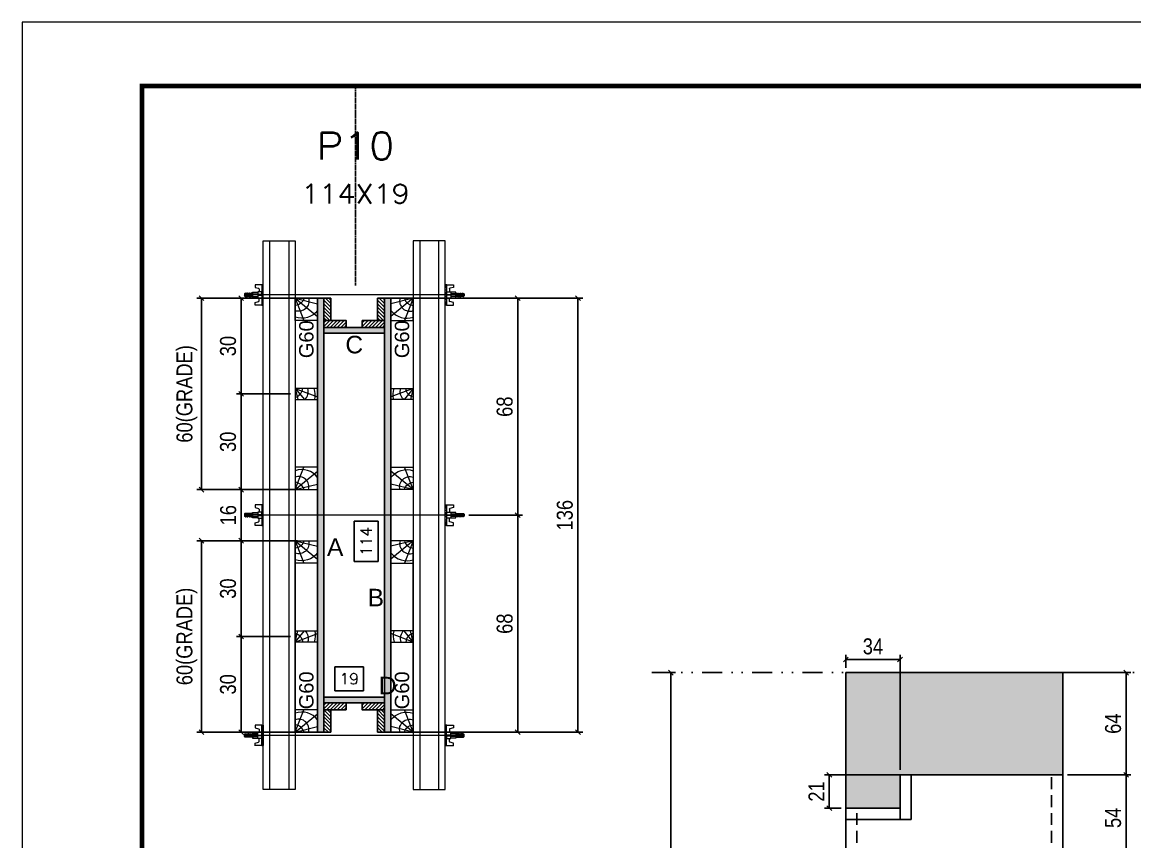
# Model space of a CAD drawing. Header units: millimetres. Extents: x 787 to 8287, y -592 to 17063.
# Drawn here: x 4609 to 5306, y 9133 to 9647 of the extents above; entities that cross this region are included whole.
import ezdxf
from ezdxf.enums import TextEntityAlignment as Align

# ---------------------------------------------------------------- set-up
doc = ezdxf.new("R2010")
doc.units = ezdxf.units.MM
for name, pattern in [('DASHED', [0.75, 0.5, -0.25]), ('DIVIDE2', [0.625, 0.25, -0.125, 0, -0.125, 0, -0.125]), ('HIDDEN', [0.375, 0.25, -0.125])]:
    doc.linetypes.add(name, pattern=pattern)
for name, color, linetype in [('CHAPA', 1, 'Continuous'), ('COTA', 241, 'Continuous'), ('Cota Seção (2x)', 241, 'Continuous'), ('Nível', 160, 'Continuous'), ('Painéis', 200, 'Continuous'), ('SARR_2.2x7', 40, 'Continuous'), ('SARRAFO', 251, 'Continuous'), ('Sarrafo de Pressão', 42, 'HIDDEN'), ('Texto de Titulo', 7, 'Continuous'), ('Texto Qtd Sarr', 242, 'Continuous'), ('TEXTO_GERAL', 7, 'Continuous')]:
    doc.layers.add(name, color=color, linetype=linetype)
for name, color, linetype, lineweight in [('Folhas', 255, 'Continuous', 9), ('Hachura', 251, 'Continuous', 9), ('Madeira', 126, 'Continuous', 18), ('Perfil Metálico', 224, 'Continuous', 18), ('SARRAFO DE PRESSAO', 251, 'DASHED', 9), ('Texto Seção', 7, 'Continuous', 15)]:
    doc.layers.add(name, color=color, linetype=linetype, lineweight=lineweight)
doc.styles.add('ARIAL', font='arial.ttf')
doc.styles.add('COTA TECNICA', font='techl___.ttf', dxfattribs={"height": 10})
doc.styles.add('COTA TECNICA 2X', font='techl___.ttf', dxfattribs={"height": 10})
doc.styles.add('COTA TECNICA-50', font='techl___.ttf', dxfattribs={"height": 10})
doc.styles.add('ROMANS', font='romans.shx')
doc.styles.add('SANSSERIF', font='sas_____.pfb')
doc.dimstyles.new('COTA PAINEL-50', dxfattribs={"dimtxt": 10, "dimasz": 3, "dimexe": 3, "dimexo": 3, "dimgap": 3, "dimtad": 1, "dimdec": 1, "dimzin": 12, "dimdsep": 46, "dimtxsty": 'COTA TECNICA-50', "dimblk1": 'OBLIQUE', "dimblk2": 'OBLIQUE', "dimsah": 1, "dimcen": 0.9, "dimclrd": 4, "dimclre": 4, "dimclrt": 240, "dimadec": 1, "dimazin": 3, "dimtfac": 1, "dimtdec": 1, "dimtmove": 0, "dimatfit": 3, "dimfxl": 0, "dimtolj": 1, "dimtzin": 12, "dimarcsym": 0})
doc.dimstyles.new('PAINEL', dxfattribs={"dimtxt": 10, "dimasz": 3, "dimexe": 3, "dimexo": 3, "dimgap": 3, "dimtad": 1, "dimdec": 1, "dimzin": 12, "dimdsep": 46, "dimtxsty": 'COTA TECNICA', "dimblk1": 'OBLIQUE', "dimblk2": 'OBLIQUE', "dimsah": 1, "dimcen": 0.9, "dimclrd": 4, "dimclre": 4, "dimclrt": 240, "dimadec": 1, "dimazin": 3, "dimtfac": 1, "dimtdec": 1, "dimtmove": 0, "dimatfit": 3, "dimfxl": 0, "dimtolj": 1, "dimtzin": 12, "dimarcsym": 0})
doc.dimstyles.new('SECAO PILAR', dxfattribs={"dimtxt": 10, "dimasz": 3, "dimexe": 3, "dimexo": 3, "dimgap": 3, "dimtad": 1, "dimdec": 1, "dimlfac": 0.5, "dimzin": 12, "dimdsep": 46, "dimtxsty": 'COTA TECNICA 2X', "dimblk1": 'OBLIQUE', "dimblk2": 'OBLIQUE', "dimsah": 1, "dimcen": 0.9, "dimclrd": 256, "dimclre": 256, "dimclrt": 256, "dimadec": 1, "dimazin": 3, "dimtfac": 1, "dimtdec": 1, "dimtmove": 0, "dimatfit": 3, "dimfxl": 0, "dimtolj": 1, "dimtzin": 12, "dimarcsym": 0})
doc.dimstyles.new('SECÇÃO 2', dxfattribs={"dimtxt": 7, "dimasz": 6, "dimexe": 0.18, "dimexo": 2, "dimgap": -4, "dimtad": 3, "dimdec": 1, "dimlfac": 0.5, "dimzin": 12, "dimdsep": 46, "dimtxsty": 'ROMANS', "dimblk": 'ARCHTICK', "dimcen": 0.09, "dimse1": 1, "dimse2": 1, "dimsd1": 1, "dimsd2": 1, "dimclrd": 180, "dimclre": 5, "dimclrt": 1, "dimadec": 0, "dimazin": 3, "dimtfac": 1, "dimtdec": 1, "dimtofl": 0, "dimtmove": 0, "dimatfit": 3, "dimldrblk": 'ARCHTICK', "dimfxl": 0, "dimtolj": 1, "dimtzin": 0, "dimarcsym": 0})
pattern_1 = [(315, (27727.4868, -28.888), (1.12253202, 1.12253202), [])]
pattern_2 = [(315, (27727.4868, 78.112), (1.12253202, 1.12253202), [])]

# ---------------------------------------------------------------- blocks, each defined once
blk = doc.blocks.new('9999999999')
at = {"layer": 'Folhas'}
blk.add_lwpolyline([(98138.98, 34190.21), (99623.98, 34190.21), (99623.98, 35240.21), (98138.98, 35240.21)], close=True, dxfattribs=at)
at = {"layer": 'Folhas', "color": 30, "const_width": 3}
blk.add_lwpolyline([(98213.98, 34230.21), (99583.98, 34230.21), (99583.98, 35200.21), (98213.98, 35200.21)], close=True, dxfattribs=at)
blk = doc.blocks.new('titulo1')
at = {"layer": 'Defpoints', "color": 252, "linetype": 'HIDDEN', "ltscale": 2}
blk.add_line((0, 0), (0, 125), dxfattribs=at)
at = {"layer": 'Defpoints', "style": 'ROMANS', "oblique": 15}
blk.add_attdef('FOLHA', text='', height=10, dxfattribs=at).set_placement((0, 15.58), align=Align.MIDDLE_CENTER)
at = {"layer": 'Texto Qtd Sarr', "color": 3, "style": 'ROMANS', "oblique": 15}
for tag, height, p in [('TITULO', 17, (0, 71.45)), ('SEÇÃO', 12, (0, 41.55))]:
    blk.add_attdef(tag, text='', height=height, dxfattribs=at).set_placement(p, align=Align.MIDDLE_CENTER)
blk = doc.blocks.new('*D306')
at = {"layer": 'Cota Seção (2x)', "color": 180, "lineweight": -2}
for p, q in [((4832.08, 9334.36), (4817.08, 9334.36)), ((4817.08, 9334.36), (4817.08, 9309.03)), ((4832.08, 9309.03), (4832.08, 9334.36)), ((4817.08, 9309.03), (4832.08, 9309.03))]:
    blk.add_line(p, q, dxfattribs=at)
at = {"layer": 'Defpoints', "color": 0}
for p in [(4836.08, 9452.06), (4836.08, 9452.06), (4836.08, 9224.06)]:
    blk.add_point(p, dxfattribs=at)
at = {"layer": 'Cota Seção (2x)', "color": 1, "insert": (4824.58, 9321.7), "char_height": 7, "attachment_point": 5, "rotation": 90, "style": 'ROMANS'}
blk.add_mtext('\\A1;114', dxfattribs=at)
blk = doc.blocks.new('_ArchTick')
at = {"color": 0, "linetype": 'ByBlock', "const_width": 0.15}
blk.add_lwpolyline([(-0.5, -0.5), (0.5, 0.5)], dxfattribs=at)
blk = doc.blocks.new('_Oblique')
at = {"color": 0, "linetype": 'ByBlock', "lineweight": -2}
blk.add_line((-0.5, -0.5), (0.5, 0.5), dxfattribs=at)
blk = doc.blocks.new('*D307')
at = {"layer": 'Cota Seção (2x)', "lineweight": -2}
for p, q in [((4843.08, 9474.06), (4960.28, 9474.06)), ((4957.28, 9202.06), (4957.28, 9474.06)), ((4843.08, 9202.06), (4960.28, 9202.06))]:
    blk.add_line(p, q, dxfattribs=at)
at = {"layer": 'Defpoints', "color": 0}
for p in [(4840.08, 9474.06), (4957.28, 9474.06), (4840.08, 9202.06)]:
    blk.add_point(p, dxfattribs=at)
at = {"layer": 'Cota Seção (2x)', "lineweight": -2, "xscale": 3, "yscale": 3, "zscale": 3}
for p, rotation in [((4957.28, 9474.06), 90), ((4957.28, 9202.06), 270)]:
    blk.add_blockref('_Oblique', p, dxfattribs=dict(at, rotation=rotation))
at = {"layer": 'Cota Seção (2x)', "insert": (4949.06, 9338.06), "char_height": 10, "attachment_point": 5, "rotation": 90, "style": 'COTA TECNICA 2X'}
blk.add_mtext('\\A1;136', dxfattribs=at)
blk = doc.blocks.new('*D308')
at = {"layer": 'Cota Seção (2x)', "lineweight": -2}
for p, q in [((4888.88, 9338.06), (4922.51, 9338.06)), ((4919.51, 9202.06), (4919.51, 9338.06)), ((4877.08, 9202.06), (4922.51, 9202.06))]:
    blk.add_line(p, q, dxfattribs=at)
at = {"layer": 'Defpoints', "color": 0}
for p in [(4885.88, 9338.06), (4919.51, 9338.06), (4874.08, 9202.06)]:
    blk.add_point(p, dxfattribs=at)
at = {"layer": 'Cota Seção (2x)', "lineweight": -2, "xscale": 3, "yscale": 3, "zscale": 3}
for p, rotation in [((4919.51, 9338.06), 90), ((4919.51, 9202.06), 270)]:
    blk.add_blockref('_Oblique', p, dxfattribs=dict(at, rotation=rotation))
at = {"layer": 'Cota Seção (2x)', "insert": (4911.39, 9270.06), "char_height": 10, "attachment_point": 5, "rotation": 90, "style": 'COTA TECNICA 2X'}
blk.add_mtext('\\A1;68', dxfattribs=at)
blk = doc.blocks.new('*D309')
at = {"layer": 'Cota Seção (2x)', "lineweight": -2}
for p, q in [((4877.08, 9474.06), (4922.51, 9474.06)), ((4919.51, 9474.06), (4919.51, 9338.06)), ((4888.88, 9338.06), (4922.51, 9338.06))]:
    blk.add_line(p, q, dxfattribs=at)
at = {"layer": 'Defpoints', "color": 0}
for p in [(4874.08, 9474.06), (4885.88, 9338.06), (4919.51, 9338.06)]:
    blk.add_point(p, dxfattribs=at)
at = {"layer": 'Cota Seção (2x)', "lineweight": -2, "xscale": 3, "yscale": 3, "zscale": 3}
for p, rotation in [((4919.51, 9474.06), 90), ((4919.51, 9338.06), 270)]:
    blk.add_blockref('_Oblique', p, dxfattribs=dict(at, rotation=rotation))
at = {"layer": 'Cota Seção (2x)', "insert": (4911.39, 9406.06), "char_height": 10, "attachment_point": 5, "rotation": 90, "style": 'COTA TECNICA 2X'}
blk.add_mtext('\\A1;68', dxfattribs=at)
blk = doc.blocks.new('*D310')
at = {"layer": 'Cota Seção (2x)', "color": 180, "lineweight": -2}
for p, q in [((4822.89, 9243.06), (4804.89, 9243.06)), ((4804.89, 9243.06), (4804.89, 9228.06)), ((4822.89, 9228.06), (4822.89, 9243.06)), ((4804.89, 9228.06), (4822.89, 9228.06))]:
    blk.add_line(p, q, dxfattribs=at)
at = {"layer": 'Defpoints', "color": 0}
for p in [(4798.08, 9224.06), (4798.08, 9224.06), (4836.08, 9224.06)]:
    blk.add_point(p, dxfattribs=at)
at = {"layer": 'Cota Seção (2x)', "color": 1, "insert": (4813.89, 9235.56), "char_height": 7, "attachment_point": 5, "style": 'ROMANS'}
blk.add_mtext('\\A1;19', dxfattribs=at)
blk = doc.blocks.new('C')
at = {"layer": 'Hachura', "color": 0}
for p, q in [((0, 3.22), (0, -3.22)), ((0.45, 3.22), (0, 3.22)), ((0.46, 3.16), (0, 3.16)), ((0.46, 3.05), (0, 3.05)), ((0.46, 2.88), (0, 2.88)), ((0, 2.75), (0, -1.16)), ((0.46, 2.65), (0, 2.65)), ((0.46, 2.23), (0, 2.23)), ((0.46, 1.51), (0, 1.51)), ((0.39, 0.49), (0.17, 0.49)), ((0.45, -3.23), (0.45, 3.22)), ((0.45, 3.22), (2.58, 3.22)), ((1.74, 0.97), (0.45, 0.97)), ((1.45, 0.1), (0.45, 0.1)), ((1.35, 1.94), (1.35, 0.96)), ((2.58, 2.39), (1.47, 2.09)), ((1.74, -0.97), (1.74, 0.97)), ((1.74, 0.97), (1.74, 0.84)), ((1.74, 0.97), (1.74, 0.84)), ((1.74, 0.84), (3.35, 0.84)), ((3.35, 0.45), (1.74, 0.45)), ((2.58, 3.22), (2.58, 2.39)), ((3.32, 0.84), (3.32, -0.84)), ((3.35, 0.84), (3.35, -0.84)), ((3.68, 0.45), (3.35, 0.45)), ((3.84, -0.52), (3.35, 0.45)), ((3.35, 0.06), (3.67, -0.57)), ((3.68, 0.45), (4.16, -0.52)), ((3.72, 0.5), (4.25, -0.57)), ((4.37, -0.55), (3.83, 0.53)), ((4.15, 0.45), (3.93, 0.45)), ((4.42, -0.52), (3.93, 0.45)), ((4.15, 0.45), (4.26, 0.45)), ((4.26, 0.45), (4.74, -0.52)), ((4.3, 0.5), (4.83, -0.57)), ((4.95, -0.55), (4.41, 0.53)), ((4.51, 0.45), (4.84, 0.45)), ((5, -0.52), (4.51, 0.45)), ((4.84, 0.45), (5.32, -0.52)), ((4.88, 0.5), (5.41, -0.57)), ((5.53, -0.55), (4.99, 0.53)), ((5.58, -0.52), (5.09, 0.45)), ((5.42, 0.45), (5.09, 0.45)), ((5.58, -0.52), (5.09, 0.45)), ((5.42, 0.45), (5.74, -0.19)), ((5.46, 0.5), (5.74, -0.07)), ((5.74, 0.19), (5.57, 0.53)), ((5.74, 0.32), (5.68, 0.45)), ((5.68, 0.45), (5.74, 0.45)), ((5.74, 0.45), (5.9, 0.29)), ((5.74, 0.45), (5.74, -0.52)), ((5.9, -0.36), (5.9, 0.29)), ((0.45, 0), (0, 0)), ((0.46, -1.52), (0, -1.52)), ((0.46, -2.23), (0, -2.23)), ((0.46, -2.65), (0, -2.65)), ((0.46, -2.88), (0, -2.88)), ((0.46, -3.05), (0, -3.05)), ((0.46, -3.16), (0, -3.16)), ((0, -3.22), (2.57, -3.22)), ((0.08, -0.48), (0.29, -0.48)), ((0.29, -0.48), (0.4, -0.48)), ((0.45, 0), (0.45, -0.97)), ((0.45, -0.16), (1.45, -0.16)), ((0.45, -0.65), (0.45, -0.32)), ((0.45, -3.23), (0.45, -0.65)), ((0.45, -0.97), (1.74, -0.97)), ((1.35, -1.94), (1.35, -0.97)), ((2.58, -2.39), (1.47, -2.1)), ((3.35, -0.32), (1.74, -0.32)), ((3.35, -0.84), (1.74, -0.84)), ((2.58, -3.23), (2.58, -2.39)), ((3.35, -0.07), (3.58, -0.52)), ((3.35, -0.52), (3.58, -0.52)), ((3.84, -0.52), (4.16, -0.52)), ((4.42, -0.52), (4.74, -0.52)), ((4.63, -0.52), (4.74, -0.52)), ((5, -0.52), (5.32, -0.52)), ((5.58, -0.52), (5.74, -0.52)), ((5.74, -0.52), (5.9, -0.36)), ((5.74, -0.52), (5.74, -0.52))]:
    blk.add_line(p, q, dxfattribs=at)
for centre, radius, start, end in [((1.52, 1.94), 0.161, 104.7436, 180), ((1.44, -0.03), 0.129, 272.695, 87.305), ((3.81, 0.39), 0.143, 25.5688, 154.4312), ((4.39, 0.39), 0.143, 25.5688, 154.4312), ((4.97, 0.39), 0.143, 25.5688, 154.4312), ((5.55, 0.39), 0.143, 25.5688, 154.4312), ((0.17, -0.37), 0.174, 221.744, 317.8592), ((1.52, -1.94), 0.161, 180, 255.2564), ((3.71, -0.4), 0.174, 222.1408, 318.256), ((4.29, -0.4), 0.174, 222.1408, 318.256), ((4.87, -0.4), 0.174, 222.1408, 318.256), ((5.45, -0.4), 0.174, 222.1408, 318.256), ((5.61, -0.4), 0.174, 317.8592, 318.256)]:
    blk.add_arc(centre, radius, start, end, dxfattribs=at)
blk = doc.blocks.new('PONTALETE')
at = {"layer": 'Madeira'}
for q in [(2.71, 7), (7, 5.76), (7, 1.74)]:
    blk.add_line((0, 0), q, dxfattribs=at)
blk.add_lwpolyline([(0, 0), (7, 0), (7, 7), (0, 7)], close=True, dxfattribs=at)
for centre, radius, start, end in [((2.04, 0.06), 6.23, 37.2818, 109.0913), ((1.09, 0.9), 3.19, 343.603, 109.9847), ((-0.21, -0.78), 3.09, 14.6322, 86.0383)]:
    blk.add_arc(centre, radius, start, end, dxfattribs=at)
blk = doc.blocks.new('*D311')
at = {"layer": 'Cota Seção (2x)', "lineweight": -2}
for p, q in [((4781.41, 9322.06), (4718.36, 9322.06)), ((4721.36, 9202.06), (4721.36, 9322.06)), ((4781.41, 9202.06), (4718.36, 9202.06))]:
    blk.add_line(p, q, dxfattribs=at)
at = {"layer": 'Defpoints', "color": 0}
for p in [(4721.36, 9322.06), (4784.41, 9322.06), (4784.41, 9202.06)]:
    blk.add_point(p, dxfattribs=at)
at = {"layer": 'Cota Seção (2x)', "lineweight": -2, "xscale": 3, "yscale": 3, "zscale": 3}
for p, rotation in [((4721.36, 9322.06), 90), ((4721.36, 9202.06), 270)]:
    blk.add_blockref('_Oblique', p, dxfattribs=dict(at, rotation=rotation))
at = {"layer": 'Cota Seção (2x)', "insert": (4712.14, 9262.06), "char_height": 10, "attachment_point": 5, "rotation": 90, "style": 'COTA TECNICA 2X'}
blk.add_mtext('\\A1;60(GRADE)', dxfattribs=at)
blk = doc.blocks.new('MEIO PONTALETE')
at = {"layer": 'Madeira'}
for q in [(2.71, 7), (3.5, 2.88), (3.5, 0.87)]:
    blk.add_line((0, 0), q, dxfattribs=at)
blk.add_lwpolyline([(0, 0), (3.5, 0), (3.5, 7), (0, 7)], close=True, dxfattribs=at)
for centre, radius, start, end in [((2.04, 0.06), 6.23, 76.4499, 109.0913), ((1.09, 0.9), 3.19, 40.9063, 109.9847), ((-0.21, -0.78), 3.09, 14.6322, 86.0383)]:
    blk.add_arc(centre, radius, start, end, dxfattribs=at)
blk = doc.blocks.new('*D1241')
at = {"layer": 'Cota Seção (2x)', "lineweight": -2}
for p, q in [((4777.08, 9262.06), (4743.23, 9262.06)), ((4746.23, 9202.06), (4746.23, 9262.06)), ((4777.08, 9202.06), (4743.23, 9202.06))]:
    blk.add_line(p, q, dxfattribs=at)
at = {"layer": 'Defpoints', "color": 0}
for p in [(4746.23, 9262.06), (4780.08, 9262.06), (4780.08, 9202.06)]:
    blk.add_point(p, dxfattribs=at)
at = {"layer": 'Cota Seção (2x)', "lineweight": -2, "xscale": 3, "yscale": 3, "zscale": 3}
for p, rotation in [((4746.23, 9262.06), 90), ((4746.23, 9202.06), 270)]:
    blk.add_blockref('_Oblique', p, dxfattribs=dict(at, rotation=rotation))
at = {"layer": 'Cota Seção (2x)', "insert": (4738.01, 9232.06), "char_height": 10, "attachment_point": 5, "rotation": 90, "style": 'COTA TECNICA 2X'}
blk.add_mtext('\\A1;30', dxfattribs=at)
blk = doc.blocks.new('*D1242')
at = {"layer": 'Cota Seção (2x)', "lineweight": -2}
for p, q in [((4777.08, 9322.06), (4743.23, 9322.06)), ((4746.23, 9262.06), (4746.23, 9322.06)), ((4777.08, 9262.06), (4743.23, 9262.06))]:
    blk.add_line(p, q, dxfattribs=at)
at = {"layer": 'Defpoints', "color": 0}
for p in [(4746.23, 9322.06), (4780.08, 9322.06), (4780.08, 9262.06)]:
    blk.add_point(p, dxfattribs=at)
at = {"layer": 'Cota Seção (2x)', "lineweight": -2, "xscale": 3, "yscale": 3, "zscale": 3}
for p, rotation in [((4746.23, 9322.06), 90), ((4746.23, 9262.06), 270)]:
    blk.add_blockref('_Oblique', p, dxfattribs=dict(at, rotation=rotation))
at = {"layer": 'Cota Seção (2x)', "insert": (4738.01, 9292.06), "char_height": 10, "attachment_point": 5, "rotation": 90, "style": 'COTA TECNICA 2X'}
blk.add_mtext('\\A1;30', dxfattribs=at)
blk = doc.blocks.new('*D312')
at = {"layer": 'Cota Seção (2x)', "lineweight": -2}
for p, q in [((4781.41, 9474.06), (4718.36, 9474.06)), ((4721.36, 9474.06), (4721.36, 9354.06)), ((4781.41, 9354.06), (4718.36, 9354.06))]:
    blk.add_line(p, q, dxfattribs=at)
at = {"layer": 'Defpoints', "color": 0}
for p in [(4784.41, 9474.06), (4721.36, 9354.06), (4784.41, 9354.06)]:
    blk.add_point(p, dxfattribs=at)
at = {"layer": 'Cota Seção (2x)', "lineweight": -2, "xscale": 3, "yscale": 3, "zscale": 3}
for p, rotation in [((4721.36, 9474.06), 90), ((4721.36, 9354.06), 270)]:
    blk.add_blockref('_Oblique', p, dxfattribs=dict(at, rotation=rotation))
at = {"layer": 'Cota Seção (2x)', "insert": (4712.14, 9414.06), "char_height": 10, "attachment_point": 5, "rotation": 90, "style": 'COTA TECNICA 2X'}
blk.add_mtext('\\A1;60(GRADE)', dxfattribs=at)
blk = doc.blocks.new('*D1243')
at = {"layer": 'Cota Seção (2x)', "lineweight": -2}
for p, q in [((4777.08, 9474.06), (4743.23, 9474.06)), ((4746.23, 9474.06), (4746.23, 9414.06)), ((4777.08, 9414.06), (4743.23, 9414.06))]:
    blk.add_line(p, q, dxfattribs=at)
at = {"layer": 'Defpoints', "color": 0}
for p in [(4780.08, 9474.06), (4746.23, 9414.06), (4780.08, 9414.06)]:
    blk.add_point(p, dxfattribs=at)
at = {"layer": 'Cota Seção (2x)', "lineweight": -2, "xscale": 3, "yscale": 3, "zscale": 3}
for p, rotation in [((4746.23, 9474.06), 90), ((4746.23, 9414.06), 270)]:
    blk.add_blockref('_Oblique', p, dxfattribs=dict(at, rotation=rotation))
at = {"layer": 'Cota Seção (2x)', "insert": (4738.01, 9444.06), "char_height": 10, "attachment_point": 5, "rotation": 90, "style": 'COTA TECNICA 2X'}
blk.add_mtext('\\A1;30', dxfattribs=at)
blk = doc.blocks.new('*D1244')
at = {"layer": 'Cota Seção (2x)', "lineweight": -2}
for p, q in [((4777.08, 9414.06), (4743.23, 9414.06)), ((4746.23, 9414.06), (4746.23, 9354.06)), ((4777.08, 9354.06), (4743.23, 9354.06))]:
    blk.add_line(p, q, dxfattribs=at)
at = {"layer": 'Defpoints', "color": 0}
for p in [(4780.08, 9414.06), (4746.23, 9354.06), (4780.08, 9354.06)]:
    blk.add_point(p, dxfattribs=at)
at = {"layer": 'Cota Seção (2x)', "lineweight": -2, "xscale": 3, "yscale": 3, "zscale": 3}
for p, rotation in [((4746.23, 9414.06), 90), ((4746.23, 9354.06), 270)]:
    blk.add_blockref('_Oblique', p, dxfattribs=dict(at, rotation=rotation))
at = {"layer": 'Cota Seção (2x)', "insert": (4738.01, 9384.06), "char_height": 10, "attachment_point": 5, "rotation": 90, "style": 'COTA TECNICA 2X'}
blk.add_mtext('\\A1;30', dxfattribs=at)
blk = doc.blocks.new('*D130')
at = {"layer": 'Cota Seção (2x)', "lineweight": -2}
for p, q in [((4777.08, 9354.06), (4743.23, 9354.06)), ((4746.23, 9354.06), (4746.23, 9322.06)), ((4777.08, 9322.06), (4743.23, 9322.06))]:
    blk.add_line(p, q, dxfattribs=at)
at = {"layer": 'Defpoints', "color": 0}
for p in [(4780.08, 9354.06), (4746.23, 9322.06), (4780.08, 9322.06)]:
    blk.add_point(p, dxfattribs=at)
at = {"layer": 'Cota Seção (2x)', "lineweight": -2, "xscale": 3, "yscale": 3, "zscale": 3}
for p, rotation in [((4746.23, 9354.06), 90), ((4746.23, 9322.06), 270)]:
    blk.add_blockref('_Oblique', p, dxfattribs=dict(at, rotation=rotation))
at = {"layer": 'Cota Seção (2x)', "insert": (4738.12, 9338.06), "char_height": 10, "attachment_point": 5, "rotation": 90, "style": 'COTA TECNICA 2X'}
blk.add_mtext('\\A1;16', dxfattribs=at)
blk = doc.blocks.new('*D1183')
at = {"layer": 'COTA', "color": 4, "lineweight": -2}
for p, q in [((5006.67, 9239.4), (5018.52, 9239.4)), ((5015.52, 8899.4), (5015.52, 9239.4)), ((5006.67, 8899.4), (5018.52, 8899.4))]:
    blk.add_line(p, q, dxfattribs=at)
at = {"layer": 'Defpoints', "color": 0}
for p in [(5003.67, 9239.4), (5015.52, 9239.4), (5003.67, 8899.4)]:
    blk.add_point(p, dxfattribs=at)
at = {"layer": 'COTA', "color": 4, "lineweight": -2, "xscale": 3, "yscale": 3, "zscale": 3}
for p, rotation in [((5015.52, 9239.4), 90), ((5015.52, 8899.4), 270)]:
    blk.add_blockref('_Oblique', p, dxfattribs=dict(at, rotation=rotation))
at = {"layer": 'COTA', "color": 240, "insert": (5007.3, 9069.4), "char_height": 10, "attachment_point": 5, "rotation": 90, "style": 'COTA TECNICA-50'}
blk.add_mtext('\\A1;340', dxfattribs=at)
blk = doc.blocks.new('*D199')
at = {"layer": 'COTA', "color": 4, "lineweight": -2}
for p, q in [((5230.17, 9239.4), (5303.82, 9239.4)), ((5300.82, 9175.4), (5300.82, 9239.4)), ((5264.17, 9175.4), (5303.82, 9175.4))]:
    blk.add_line(p, q, dxfattribs=at)
at = {"layer": 'Defpoints', "color": 0}
for p in [(5227.17, 9239.4), (5300.82, 9239.4), (5261.17, 9175.4)]:
    blk.add_point(p, dxfattribs=at)
at = {"layer": 'COTA', "color": 4, "lineweight": -2, "xscale": 3, "yscale": 3, "zscale": 3}
for p, rotation in [((5300.82, 9239.4), 90), ((5300.82, 9175.4), 270)]:
    blk.add_blockref('_Oblique', p, dxfattribs=dict(at, rotation=rotation))
at = {"layer": 'COTA', "color": 240, "insert": (5292.71, 9207.4), "char_height": 10, "attachment_point": 5, "rotation": 90, "style": 'COTA TECNICA-50'}
blk.add_mtext('\\A1;64', dxfattribs=at)
blk = doc.blocks.new('*D200')
at = {"layer": 'COTA', "color": 4, "lineweight": -2}
for p, q in [((5264.17, 9175.4), (5303.82, 9175.4)), ((5300.82, 9175.4), (5300.82, 9121.4)), ((5264.17, 9121.4), (5303.82, 9121.4))]:
    blk.add_line(p, q, dxfattribs=at)
at = {"layer": 'Defpoints', "color": 0}
for p in [(5261.17, 9175.4), (5261.17, 9121.4), (5300.82, 9121.4)]:
    blk.add_point(p, dxfattribs=at)
at = {"layer": 'COTA', "color": 4, "lineweight": -2, "xscale": 3, "yscale": 3, "zscale": 3}
for p, rotation in [((5300.82, 9175.4), 90), ((5300.82, 9121.4), 270)]:
    blk.add_blockref('_Oblique', p, dxfattribs=dict(at, rotation=rotation))
at = {"layer": 'COTA', "color": 240, "insert": (5292.71, 9148.4), "char_height": 10, "attachment_point": 5, "rotation": 90, "style": 'COTA TECNICA-50'}
blk.add_mtext('\\A1;54', dxfattribs=at)
blk = doc.blocks.new('*D1503')
at = {"layer": 'Defpoints', "color": 0}
for p in [(5114.81, 9175.4), (5159.14, 9175.4), (5125.17, 9154.4)]:
    blk.add_point(p, dxfattribs=at)
at = {"layer": 'Painéis', "color": 4, "lineweight": -2}
for p, q in [((5156.14, 9175.4), (5111.81, 9175.4)), ((5114.81, 9154.4), (5114.81, 9175.4)), ((5122.17, 9154.4), (5111.81, 9154.4))]:
    blk.add_line(p, q, dxfattribs=at)
at = {"layer": 'Painéis', "color": 4, "lineweight": -2, "xscale": 3, "yscale": 3, "zscale": 3}
for p, rotation in [((5114.81, 9175.4), 90), ((5114.81, 9154.4), 270)]:
    blk.add_blockref('_Oblique', p, dxfattribs=dict(at, rotation=rotation))
at = {"layer": 'Painéis', "color": 240, "insert": (5106.75, 9164.9), "char_height": 10, "attachment_point": 5, "rotation": 90, "style": 'COTA TECNICA'}
blk.add_mtext('\\A1;21', dxfattribs=at)
blk = doc.blocks.new('*D1504')
at = {"layer": 'Defpoints', "color": 0}
for p in [(5125.17, 9247.57), (5125.17, 9239.4), (5159.14, 9175.4)]:
    blk.add_point(p, dxfattribs=at)
at = {"layer": 'Painéis', "color": 4, "lineweight": -2}
for p, q in [((5125.17, 9242.4), (5125.17, 9250.57)), ((5159.14, 9247.57), (5125.17, 9247.57)), ((5159.14, 9178.4), (5159.14, 9250.57))]:
    blk.add_line(p, q, dxfattribs=at)
at = {"layer": 'Painéis', "color": 4, "lineweight": -2, "xscale": 3, "yscale": 3, "zscale": 3, "rotation": 180}
blk.add_blockref('_Oblique', (5125.17, 9247.57), dxfattribs=at)
at = {"layer": 'Painéis', "color": 4, "lineweight": -2, "xscale": 3, "yscale": 3, "zscale": 3}
blk.add_blockref('_Oblique', (5159.14, 9247.57), dxfattribs=at)
at = {"layer": 'Painéis', "color": 240, "insert": (5142.16, 9255.79), "char_height": 10, "attachment_point": 5, "style": 'COTA TECNICA'}
blk.add_mtext('\\A1;34', dxfattribs=at)

msp = doc.modelspace()

# ---------------------------------------------------------------- hatches: boundary and pattern name
at = {"layer": 'COTA', "linetype": 'ByBlock'}
h = msp.add_hatch(dxfattribs=at)
h.set_pattern_fill('AR-CONC', color=256, scale=0.03)
h.set_pattern_definition([(50, (-3275.9125, 5127.411), (5.46554, -0.4781726), [0.5715, -6.2865]), (355, (-3275.9125, 5127.411), (-1.0573026, 5.7317054), [0.4572, -5.0292175]), (100.451445, (-3275.457, 5127.371), (4.4082374, 5.2535326), [0.4857003, -5.3427073]), (46.1842, (-3275.9125, 5128.935), (8.132371, -1.26127), [0.85725, -9.42975]), (96.63556, (-3275.235, 5128.83), (7.122124, 7.422784), [0.728551, -8.014068]), (351.18415, (-3275.9125, 5128.935), (7.122124, 7.422784), [0.685799, -7.543792]), (21, (-3275.1505, 5128.554), (4.5484317, -3.067956), [0.5715, -6.2865]), (326, (-3275.1505, 5128.554), (1.854061, 5.525639), [0.4572, -5.0292]), (71.451445, (-3274.7715, 5128.298), (6.4024926, 2.457683), [0.4857003, -5.342698]), (37.5, (-3275.9125, 5127.4108), (0.0926581, 2.53665117), [0, -4.96824, 0, -5.1054, 0, -5.04825]), (7.5, (-3275.9125, 5127.4108), (2.0045899, 3.00541724), [0, -2.91084, 0, -4.85394, 0, -1.92405]), (327.5, (-3277.6118, 5127.4108), (4.06771786, -0.1718623), [0, -1.905, 0, -5.9436, 0, -7.8867]), (317.5, (-3278.3738, 5127.4108), (4.4438754, 0.7627947), [0, -2.4765, 0, -3.94716, 0, -5.6007])])
h.paths.add_polyline_path([(5159.14, 9154.4), (5159.14, 9175.4), (5261.17, 9175.4), (5261.17, 9239.4), (5125.17, 9239.4), (5125.17, 9154.4)])
at = {"layer": 'Hachura'}
h = msp.add_hatch(color=256, dxfattribs=at)
h.dxf.hatch_style = 1
h.paths.add_polyline_path([(4798.08, 9474.06), (4794.08, 9474.06), (4794.08, 9202.06), (4798.08, 9202.06)])
h = msp.add_hatch(dxfattribs=at)
h.set_pattern_fill('ANSI31', color=256, scale=0.5, angle=270, style=0)
h.set_pattern_definition(pattern_1)
h.paths.add_polyline_path([(4798.08, 9460.06), (4802.48, 9460.06), (4802.48, 9474.06), (4798.08, 9474.06)])
h = msp.add_hatch(dxfattribs=at)
h.set_pattern_fill('ANSI31', color=256, scale=0.5, angle=270, style=0)
h.set_pattern_definition(pattern_1)
h.paths.add_polyline_path([(4836.08, 9460.06), (4831.68, 9460.06), (4831.68, 9474.06), (4836.08, 9474.06)])
h = msp.add_hatch(color=256, dxfattribs=at)
h.dxf.hatch_style = 1
h.paths.add_polyline_path([(4836.08, 9474.06), (4840.08, 9474.06), (4840.08, 9202.06), (4836.08, 9202.06)])
h = msp.add_hatch(dxfattribs=at)
h.set_pattern_fill('ANSI31', color=256, scale=0.5, angle=180, style=0)
h.set_pattern_definition([(225, (-4690.8732, -13469.3443), (1.12253202, -1.12253202), [])])
h.paths.add_polyline_path([(4798.08, 9460.06), (4798.08, 9455.66), (4812.08, 9455.66), (4812.08, 9460.06)])
h = msp.add_hatch(color=256, dxfattribs=at)
h.dxf.hatch_style = 1
h.paths.add_polyline_path([(4836.08, 9452.06), (4836.08, 9455.66), (4798.08, 9455.66), (4798.08, 9452.06)])
h = msp.add_hatch(color=256, dxfattribs=at)
h.dxf.hatch_style = 1
h.paths.add_polyline_path([(4836.08, 9452.06), (4836.08, 9455.66), (4798.08, 9455.66), (4798.08, 9452.06)])
h = msp.add_hatch(dxfattribs=at)
h.set_pattern_fill('ANSI31', color=256, scale=0.5, angle=180, style=0)
h.set_pattern_definition([(225, (-4666.8732, -13469.3443), (1.12253202, -1.12253202), [])])
h.paths.add_polyline_path([(4822.08, 9460.06), (4822.08, 9455.66), (4836.08, 9455.66), (4836.08, 9460.06)])
h = msp.add_hatch(color=256, dxfattribs=at)
h.dxf.hatch_style = 1
h.paths.add_polyline_path([(4836.08, 9220.46), (4836.08, 9224.06), (4798.08, 9224.06), (4798.08, 9220.46)])
h = msp.add_hatch(color=256, dxfattribs=at)
h.dxf.hatch_style = 1
h.paths.add_polyline_path([(4836.08, 9220.46), (4836.08, 9224.06), (4798.08, 9224.06), (4798.08, 9220.46)])
h = msp.add_hatch(dxfattribs=at)
h.set_pattern_fill('ANSI31', color=256, scale=0.5, angle=180, style=0)
h.set_pattern_definition([(225, (-4690.8732, -13708.9443), (1.12253202, -1.12253202), [])])
h.paths.add_polyline_path([(4798.08, 9220.46), (4798.08, 9216.06), (4812.08, 9216.06), (4812.08, 9220.46)])
h = msp.add_hatch(dxfattribs=at)
h.set_pattern_fill('ANSI31', color=256, scale=0.5, angle=180, style=0)
h.set_pattern_definition([(225, (-4666.8732, -13708.9443), (1.12253202, -1.12253202), [])])
h.paths.add_polyline_path([(4822.08, 9220.46), (4822.08, 9216.06), (4836.08, 9216.06), (4836.08, 9220.46)])
h = msp.add_hatch(dxfattribs=at)
h.set_pattern_fill('ANSI31', color=256, scale=0.5, angle=270, style=0)
h.set_pattern_definition(pattern_2)
h.paths.add_polyline_path([(4798.08, 9216.06), (4802.48, 9216.06), (4802.48, 9202.06), (4798.08, 9202.06)])
h = msp.add_hatch(dxfattribs=at)
h.set_pattern_fill('ANSI31', color=256, scale=0.5, angle=270, style=0)
h.set_pattern_definition(pattern_2)
h.paths.add_polyline_path([(4836.08, 9216.06), (4831.68, 9216.06), (4831.68, 9202.06), (4836.08, 9202.06)])

# ---------------------------------------------------------------- linework, layer by layer
at = {"layer": 'CHAPA'}
for points in [[(4798.08, 9474.06), (4794.08, 9474.06), (4794.08, 9202.06), (4798.08, 9202.06)], [(4798.08, 9474.06), (4794.08, 9474.06), (4794.08, 9202.06), (4798.08, 9202.06)], [(4836.08, 9474.06), (4840.08, 9474.06), (4840.08, 9202.06), (4836.08, 9202.06)], [(4836.08, 9474.06), (4840.08, 9474.06), (4840.08, 9202.06), (4836.08, 9202.06)], [(4836.08, 9452.06), (4836.08, 9455.66), (4798.08, 9455.66), (4798.08, 9452.06)], [(4836.08, 9452.06), (4836.08, 9455.66), (4798.08, 9455.66), (4798.08, 9452.06)], [(4836.08, 9220.46), (4836.08, 9224.06), (4798.08, 9224.06), (4798.08, 9220.46)], [(4836.08, 9220.46), (4836.08, 9224.06), (4798.08, 9224.06), (4798.08, 9220.46)]]:
    msp.add_lwpolyline(points, close=True, dxfattribs=at)
at = {"layer": 'COTA', "linetype": 'ByBlock'}
for p, q in [((5125.17, 9239.4), (5125.17, 9239.4)), ((5125.17, 9154.4), (5125.17, 9239.4)), ((5125.17, 9239.4), (5261.17, 9239.4)), ((5261.17, 9175.4), (5261.17, 9239.4)), ((5159.14, 9154.4), (5159.14, 9147.4)), ((5159.14, 9147.4), (5166.14, 9147.4))]:
    msp.add_line(p, q, dxfattribs=at)
at = {"layer": 'Hachura'}
for p, q in [((4884.88, 9476.06), (4753.08, 9476.07)), ((4884.88, 9338.06), (4753.08, 9338.07)), ((4884.88, 9200.06), (4753.08, 9200.05))]:
    msp.add_line(p, q, dxfattribs=at)
at = {"layer": 'Madeira'}
for points in [[(4794.08, 9474.06), (4780.08, 9474.06), (4780.08, 9354.06), (4794.08, 9354.06)], [(4840.08, 9474.06), (4854.08, 9474.06), (4854.08, 9354.06), (4840.08, 9354.06)], [(4794.08, 9202.06), (4780.08, 9202.06), (4780.08, 9322.06), (4794.08, 9322.06)], [(4840.08, 9202.06), (4854.08, 9202.06), (4854.08, 9322.06), (4840.08, 9322.06)]]:
    msp.add_lwpolyline(points, close=True, dxfattribs=at)
at = {"layer": 'Nível', "color": 4, "linetype": 'DIVIDE2', "ltscale": 50}
msp.add_line((5003.67, 9239.4), (6054, 9239.4), dxfattribs=at)
at = {"layer": 'Painéis'}
for p, q in [((5227.17, 9175.4), (5159.14, 9175.4)), ((5159.14, 9154.4), (5159.14, 9175.4)), ((5125.17, 9154.4), (5159.14, 9154.4))]:
    msp.add_line(p, q, dxfattribs=at)
msp.add_lwpolyline([(4798.08, 9224.06), (4836.08, 9224.06), (4836.08, 9452.06), (4798.08, 9452.06)], close=True, dxfattribs=at)
msp.add_lwpolyline([(5125.17, 9154.4), (5125.17, 9121.4), (5261.17, 9121.4), (5261.17, 9175.4), (5132.14, 9175.4)], dxfattribs=at)
at = {"layer": 'Perfil Metálico'}
for points in [[(4760.08, 9510.06), (4780.08, 9510.06), (4780.08, 9166.06), (4760.08, 9166.06)], [(4776.08, 9166.06), (4764.08, 9166.06), (4764.08, 9510.06), (4776.08, 9510.06)], [(4874.08, 9510.06), (4854.08, 9510.06), (4854.08, 9166.06), (4874.08, 9166.06)], [(4858.08, 9166.06), (4870.08, 9166.06), (4870.08, 9510.06), (4858.08, 9510.06)]]:
    msp.add_lwpolyline(points, close=True, dxfattribs=at)
at = {"layer": 'SARR_2.2x7'}
for p, q in [((5166.14, 9147.4), (5166.14, 9175.4)), ((5125.17, 9147.4), (5159.14, 9147.4))]:
    msp.add_line(p, q, dxfattribs=at)
at = {"layer": 'SARRAFO'}
for points in [[(4802.48, 9474.06), (4802.48, 9460.06), (4798.08, 9460.06), (4798.08, 9474.06)], [(4831.68, 9474.06), (4831.68, 9460.06), (4836.08, 9460.06), (4836.08, 9474.06)], [(4812.08, 9455.66), (4798.08, 9455.66), (4798.08, 9460.06), (4812.08, 9460.06)], [(4836.08, 9455.66), (4822.08, 9455.66), (4822.08, 9460.06), (4836.08, 9460.06)], [(4812.08, 9216.06), (4798.08, 9216.06), (4798.08, 9220.46), (4812.08, 9220.46)], [(4836.08, 9216.06), (4822.08, 9216.06), (4822.08, 9220.46), (4836.08, 9220.46)], [(4802.48, 9202.06), (4802.48, 9216.06), (4798.08, 9216.06), (4798.08, 9202.06)], [(4831.68, 9202.06), (4831.68, 9216.06), (4836.08, 9216.06), (4836.08, 9202.06)]]:
    msp.add_lwpolyline(points, close=True, dxfattribs=at)
at = {"layer": 'Sarrafo de Pressão', "ltscale": 30}
for p, q in [((5254.17, 9121.4), (5254.17, 9175.4)), ((5132.17, 9121.4), (5132.17, 9154.4))]:
    msp.add_line(p, q, dxfattribs=at)

# ---------------------------------------------------------------- block references
at = {"layer": 'Hachura', "linetype": 'Continuous', "yscale": 2, "zscale": 2, "rotation": 180}
for p, xscale in [((4760.08, 9476.06), 2), ((4874.08, 9476.06), -2), ((4760.08, 9338.06), 2), ((4874.08, 9338.06), -2)]:
    msp.add_blockref('C', p, dxfattribs=dict(at, xscale=xscale))
at = {"layer": 'Hachura', "linetype": 'Continuous', "yscale": 2, "zscale": 2}
for p, xscale in [((4760.08, 9200.06), -2), ((4874.08, 9200.06), 2)]:
    msp.add_blockref('C', p, dxfattribs=dict(at, xscale=xscale))
at = {"layer": 'Madeira'}
for name, p, xscale, yscale, zscale, rotation in [('PONTALETE', (4780.08, 9474.06), -2, 2, 2, 180), ('PONTALETE', (4780.08, 9474.06), -2, 2, 2, 180), ('PONTALETE', (4854.08, 9474.06), 2, 2, 2, 180), ('PONTALETE', (4854.08, 9474.06), 2, 2, 2, 180), ('MEIO PONTALETE', (4780.08, 9417.56), 1.999999997962732, 1.999999997962732, 1.999999997962732, 270), ('MEIO PONTALETE', (4854.08, 9417.56), -1.999999997962732, 1.999999997962732, 1.999999997962732, 90), ('PONTALETE', (4780.08, 9322.06), -2, 2, 2, 180), ('PONTALETE', (4854.08, 9322.06), 2, 2, 2, 180), ('MEIO PONTALETE', (4780.08, 9258.56), -1.999999997962732, 1.999999997962732, 1.999999997962732, 270), ('MEIO PONTALETE', (4854.08, 9258.56), 1.999999997962732, 1.999999997962732, 1.999999997962732, 90.00000000000001)]:
    msp.add_blockref(name, p, dxfattribs=dict(at, xscale=xscale, yscale=yscale, zscale=zscale, rotation=rotation))
at = {"layer": 'Madeira', "yscale": 2, "zscale": 2}
for p, xscale in [((4780.08, 9354.06), 2), ((4854.08, 9354.06), -2), ((4780.08, 9202.06), 2), ((4854.08, 9202.06), -2)]:
    msp.add_blockref('PONTALETE', p, dxfattribs=dict(at, xscale=xscale))
at = {"layer": 'SARRAFO DE PRESSAO', "color": 6, "linetype": 'ByBlock'}
msp.add_blockref('9999999999', (-93529.98, -25593.21), dxfattribs=at)
at = {"layer": 'Texto Seção'}
ref = msp.add_blockref('titulo1', (4817.85, 9481.99), dxfattribs=at)
ref.add_attrib('TITULO', 'P10', dxfattribs={"layer": 'Texto de Titulo', "color": 7, "height": 17, "style": 'ROMANS', "width": 1.1}).set_placement((4817.85, 9569.49), align=Align.MIDDLE_CENTER)
ref.add_attrib('SEÇÃO', '114X19', dxfattribs={"layer": 'Texto de Titulo', "color": 7, "height": 12, "style": 'ROMANS', "width": 1.1}).set_placement((4817.85, 9539.49), align=Align.MIDDLE_CENTER)

# ---------------------------------------------------------------- texts
at = {"layer": 'Texto Seção', "color": 0, "linetype": 'Continuous', "style": 'SANSSERIF'}
for p in [(4787.04, 9436.45), (4846.98, 9436.45), (4787.04, 9216.38), (4846.98, 9216.38)]:
    msp.add_text('G60', height=9, rotation=90, dxfattribs=at).set_placement(p, align=Align.MIDDLE_LEFT)
at = {"layer": 'TEXTO_GERAL', "style": 'ARIAL'}
for s, p in [('C', (4817.07, 9444.99)), ('A', (4805.12, 9318.05)), ('B', (4830.62, 9286.43)), ('D', (4838.02, 9231.3))]:
    msp.add_text(s, height=11, dxfattribs=at).set_placement(p, align=Align.MIDDLE_CENTER)

# ---------------------------------------------------------------- dimensions: what is measured, and where the dimension line sits
at = {"layer": 'COTA'}
for base, p1, p2, picture, middle in [((5015.52, 9239.4), (5003.67, 8899.4), (5003.67, 9239.4), '*D1183', (5007.3, 9069.4)), ((5300.82, 9239.4), (5261.17, 9175.4), (5227.17, 9239.4), '*D199', (5292.71, 9207.4)), ((5300.82, 9121.4), (5261.17, 9175.4), (5261.17, 9121.4), '*D200', (5292.71, 9148.4))]:
    dim = msp.add_linear_dim(base=base, p1=p1, p2=p2, angle=90, dimstyle='COTA PAINEL-50', dxfattribs=at)
    dim.commit()
    dim.dimension.update_dxf_attribs({"geometry": picture, "text_midpoint": middle})
at = {"layer": 'Cota Seção (2x)', "color": 241}
for base, p1, p2, angle, picture, middle in [((4721.36, 9354.06), (4784.41, 9474.06), (4784.41, 9354.06), 270, '*D312', (4721.36, 9414.06)), ((4721.36, 9322.06), (4784.41, 9202.06), (4784.41, 9322.06), 90, '*D311', (4721.36, 9262.06))]:
    dim = msp.add_linear_dim(base=base, p1=p1, p2=p2, angle=angle, text='<>(GRADE)', dimstyle='SECAO PILAR', dxfattribs=at)
    dim.commit()
    dim.dimension.update_dxf_attribs({"geometry": picture, "text_midpoint": middle, "dimtype": 160})
for base, p1, p2, angle, picture, middle in [((4746.23, 9414.06), (4780.08, 9474.06), (4780.08, 9414.06), 270, '*D1243', (4738.01, 9444.06)), ((4957.28, 9474.06), (4840.08, 9202.06), (4840.08, 9474.06), 90, '*D307', (4949.06, 9338.06)), ((4919.51, 9338.06), (4874.08, 9474.06), (4885.88, 9338.06), 270, '*D309', (4911.39, 9406.06)), ((4746.23, 9354.06), (4780.08, 9414.06), (4780.08, 9354.06), 270, '*D1244', (4738.01, 9384.06)), ((4746.23, 9322.06), (4780.08, 9354.06), (4780.08, 9322.06), 90, '*D130', (4738.12, 9338.06)), ((4919.51, 9338.06), (4874.08, 9202.06), (4885.88, 9338.06), 90, '*D308', (4911.39, 9270.06)), ((4746.23, 9322.06), (4780.08, 9262.06), (4780.08, 9322.06), 90, '*D1242', (4738.01, 9292.06)), ((4746.23, 9262.06), (4780.08, 9202.06), (4780.08, 9262.06), 90, '*D1241', (4738.01, 9232.06))]:
    dim = msp.add_linear_dim(base=base, p1=p1, p2=p2, angle=angle, dimstyle='SECAO PILAR', dxfattribs=at)
    dim.commit()
    dim.dimension.update_dxf_attribs({"geometry": picture, "text_midpoint": middle})
for base, p2, angle, picture, middle in [((4836.08, 9452.06), (4836.08, 9452.06), 90, '*D306', (4836.08, 9321.7)), ((4798.08, 9224.06), (4798.08, 9224.06), 180, '*D310', (4813.89, 9224.06))]:
    dim = msp.add_linear_dim(base=base, p1=(4836.08, 9224.06), p2=p2, angle=angle, dimstyle='SECÇÃO 2', dxfattribs=at)
    dim.commit()
    dim.dimension.update_dxf_attribs({"geometry": picture, "text_midpoint": middle, "dimtype": 160})
at = {"layer": 'Painéis'}
dim = msp.add_linear_dim(base=(5125.17, 9247.57), p1=(5159.14, 9175.4), p2=(5125.17, 9239.4), dimstyle='PAINEL', dxfattribs=at)
dim.commit()
dim.dimension.update_dxf_attribs({"geometry": '*D1504', "text_midpoint": (5142.16, 9255.79)})
dim = msp.add_linear_dim(base=(5114.81, 9175.4), p1=(5125.17, 9154.4), p2=(5159.14, 9175.4), angle=90, dimstyle='PAINEL', dxfattribs=at)
dim.commit()
dim.dimension.update_dxf_attribs({"geometry": '*D1503', "text_midpoint": (5106.75, 9164.9)})

doc.saveas('drawing.dxf')
